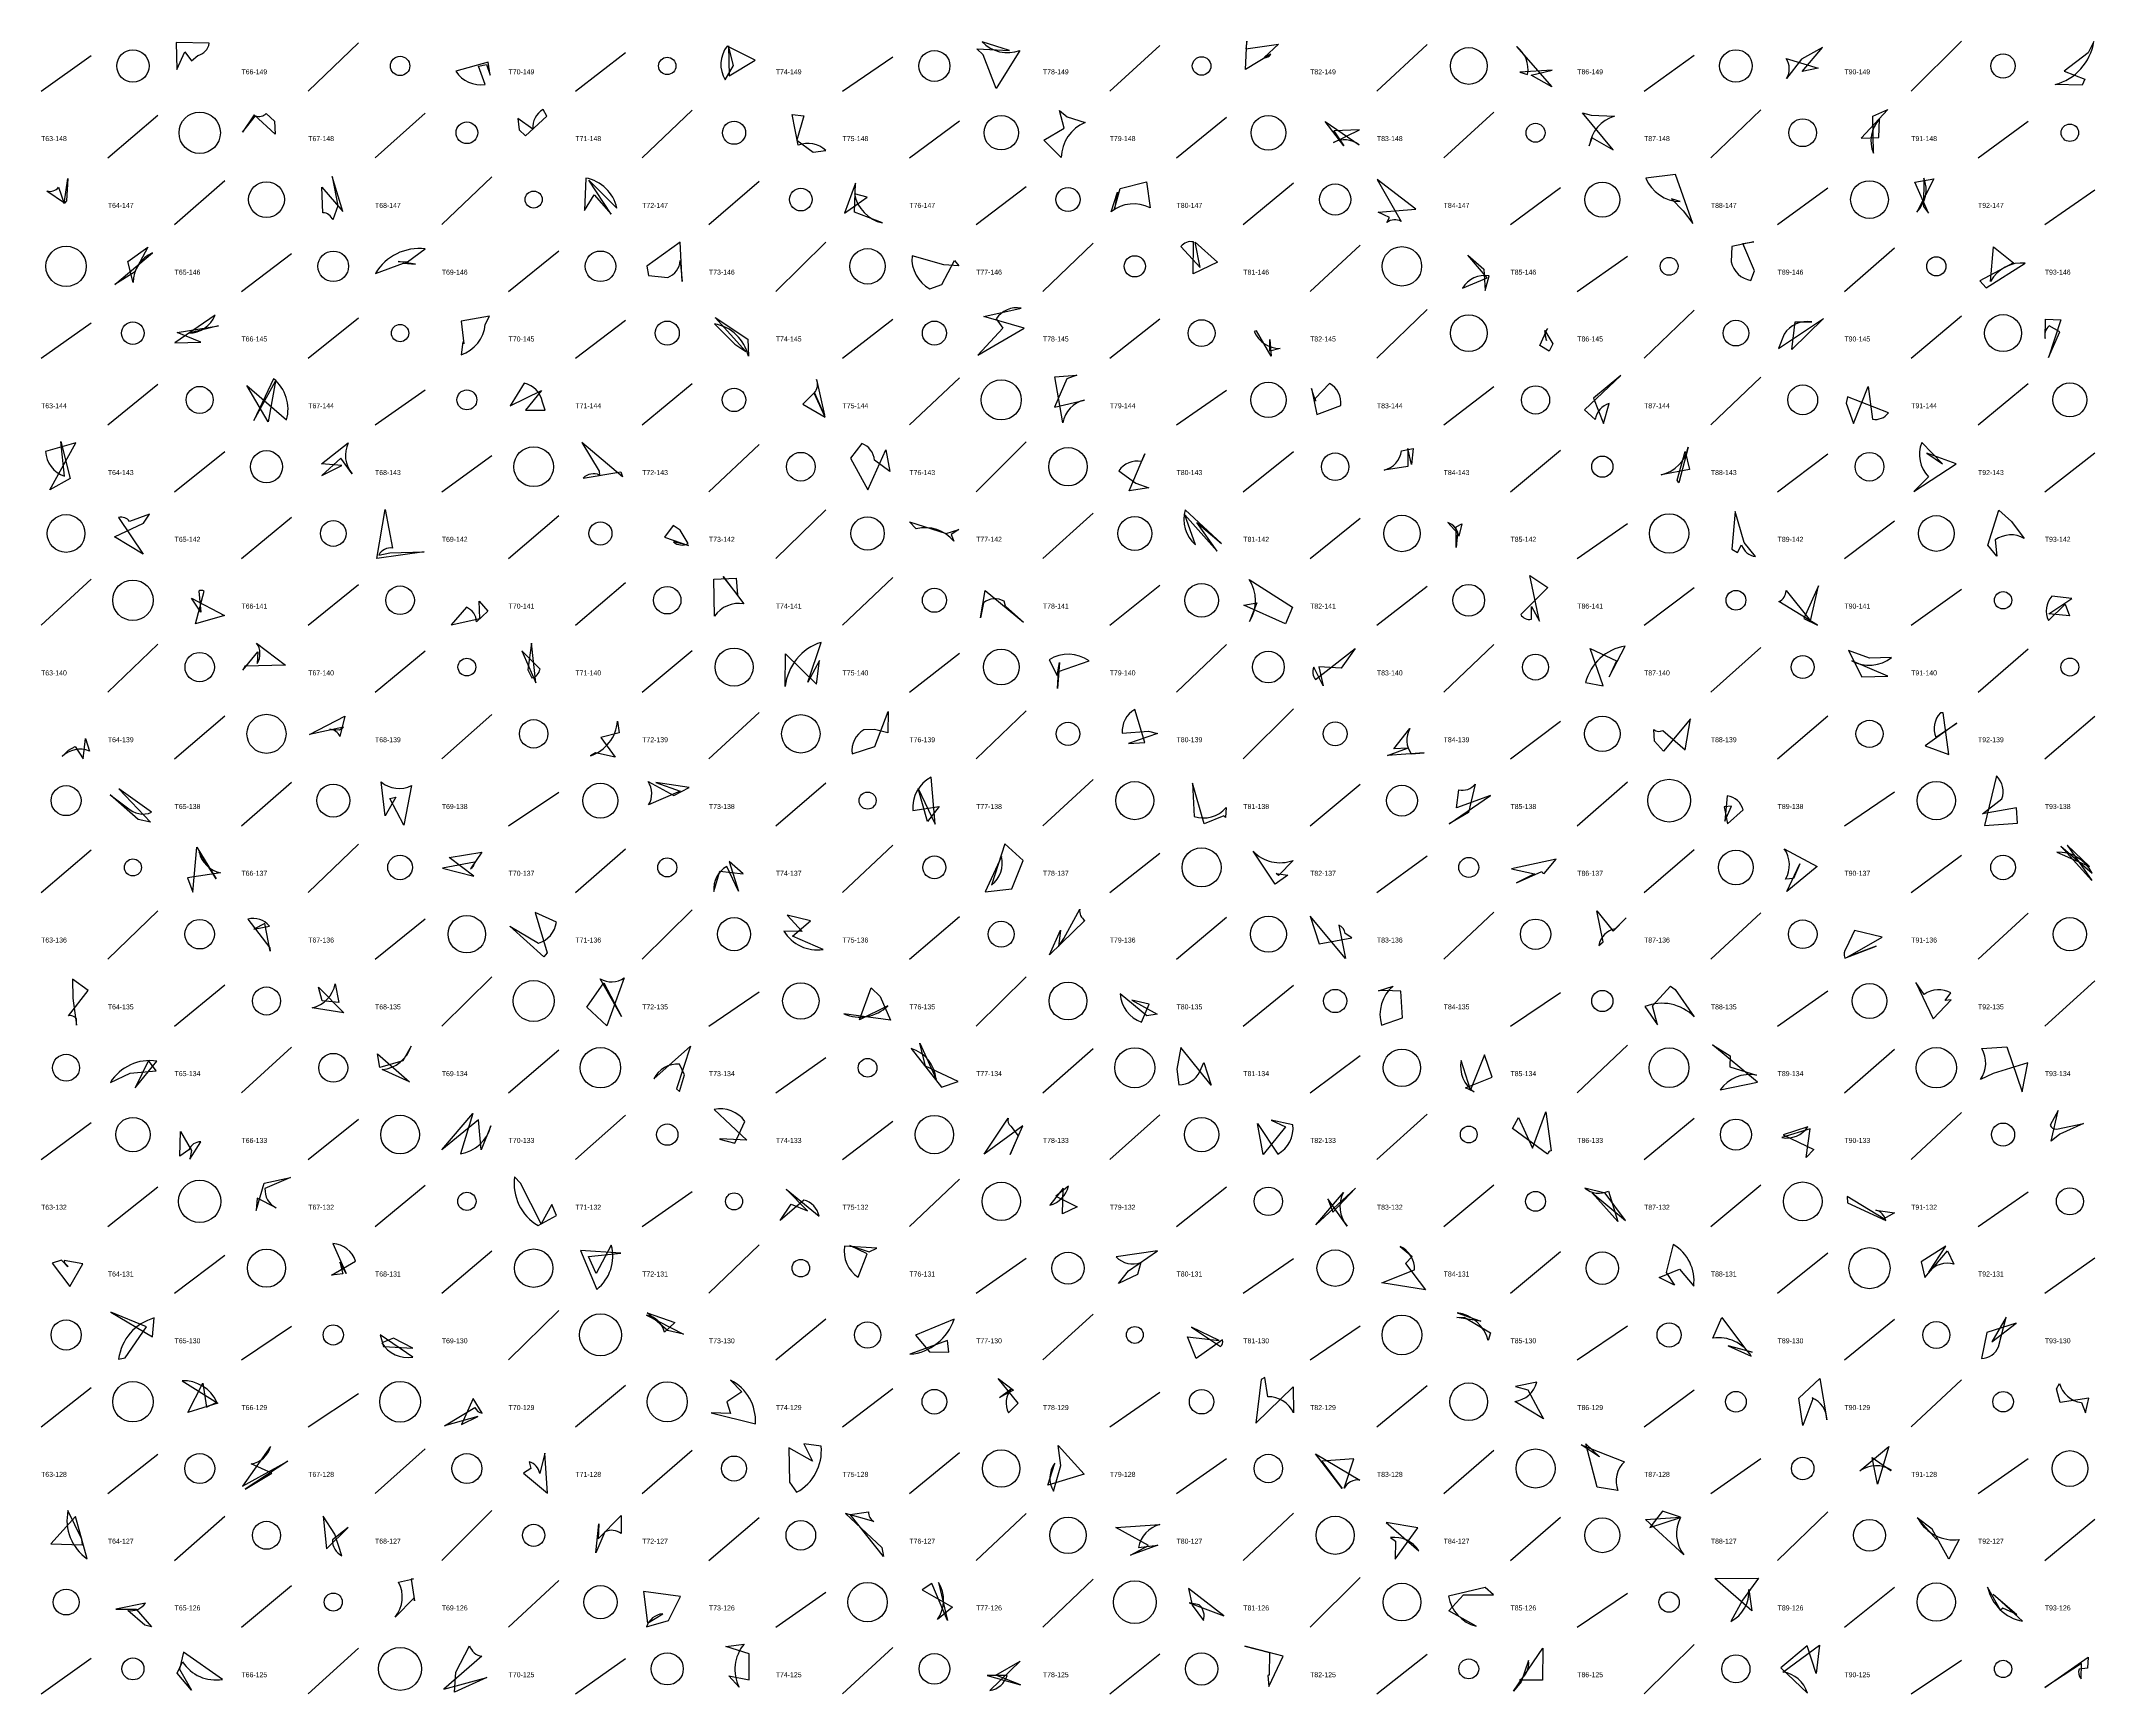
# Model space of a CAD drawing. Header units: millimetres. Extents: x -1 to 9990, y 0 to 15990.
# Drawn here: x 2520 to 3750, y 5000 to 5990 of the extents above; entities that cross this region are included whole.
import ezdxf

# ---------------------------------------------------------------- set-up
doc = ezdxf.new("R2010")
doc.units = ezdxf.units.MM
doc.layers.add('TEXT', color=3, linetype='Continuous')
doc.layers.add('WALL', color=1, linetype='Continuous')

msp = doc.modelspace()

# ---------------------------------------------------------------- linework, layer by layer
for points in [[(2606.1, 5983.5), (2610, 5978), (2613.8, 5981.3, 0.3), (2620.7, 5988.6), (2601, 5989.1), (2601.4, 5972.9)], [(2932.1, 5969), (2947.7, 5978.5), (2930.8, 5986.9, 0.3), (2929.6, 5966.6), (2934.6, 5975.3), (2931.6, 5987.1)], [(3080.5, 5985.3), (3100, 5984.3), (3083.5, 5989.5, 0.3), (3106.2, 5984.3), (3092, 5961.6), (3084.2, 5981.7)], [(3241.5, 5985.2), (3261.1, 5988), (3252.4, 5980, 0.3), (3256.5, 5982), (3241.4, 5972.9), (3242, 5989.9)], [(3424.9, 5972.4), (3405.6, 5971.3), (3410.2, 5969.9, 0.3), (3403.5, 5986.6), (3424.8, 5962.5), (3412.3, 5969.4)], [(3586.9, 5986.1), (3574.3, 5979.1), (3565.3, 5967.5, 0.3), (3565.1, 5979.4), (3584.2, 5973.6), (3574.7, 5971.7)], [(3743.9, 5967.1), (3742.3, 5963.6), (3726.1, 5963.9, 0.3), (3749.3, 5989.6), (3746, 5982.9), (3731.5, 5971.8)], [(2789, 5969.5), (2787.7, 5977.2), (2768.4, 5971.8, 0.3), (2786, 5964), (2782, 5974.8), (2786.8, 5975.9)], [(2647.6, 5945.7), (2640.6, 5935.4), (2648.4, 5945.1, 0.3), (2654.9, 5946.6), (2659.7, 5941.9), (2660.1, 5934.2)], [(2810.1, 5933.1), (2822.9, 5945), (2820.6, 5948.9, 0.3), (2814.6, 5937.2), (2805.5, 5943.5), (2806.3, 5936.7)], [(2972.6, 5930.6), (2982.4, 5923.3), (2990, 5924.3, 0.3), (2973.5, 5927.5), (2969.9, 5945.9), (2976.7, 5945.1)], [(3130, 5948.3), (3134.6, 5944.5), (3145.2, 5941.1, 0.3), (3131, 5920.2), (3120.5, 5930.5), (3132.7, 5937.8)], [(3300.2, 5927.1), (3289, 5941.7), (3309.3, 5927.7, 0.3), (3294, 5929.1), (3309.5, 5936.8), (3294.3, 5936.1)], [(3443.2, 5947), (3448.3, 5945.5), (3462.3, 5944.9, 0.3), (3447.2, 5927.2), (3448.9, 5931.9), (3461.4, 5924.7)], [(3610.1, 5931.8), (3620.6, 5932.2), (3621, 5943.1, 0.3), (3617.4, 5922.8), (3616.9, 5944.9), (3625.9, 5948.9)], [(2535.3, 5894.3), (2534.1, 5892.9), (2523.5, 5900.1, 0.3), (2530.4, 5902.4), (2533.9, 5892.6), (2536.1, 5907.6)], [(2694.3, 5908.9), (2697.8, 5891.3), (2694.8, 5882.8, 0.3), (2688.7, 5887.1), (2688.1, 5902.4), (2700.8, 5887.8)], [(2861.5, 5886.3), (2848, 5906.7), (2864.8, 5889.9, 0.3), (2846.2, 5907.9), (2845.5, 5888.5), (2851.2, 5897.8)], [(3001.1, 5886.8), (3014.8, 5896.4), (3007.1, 5898.4, 0.3), (3023.9, 5881), (3007.2, 5887.4), (3007.8, 5904.9)], [(3166.2, 5901.7), (3182.1, 5905.6), (3184.2, 5890, 0.3), (3160.8, 5887.6), (3164.7, 5899.4), (3162.8, 5889.5)], [(3343.4, 5889.3), (3320.1, 5907), (3334.5, 5881.9, 0.3), (3326, 5881.3), (3327.6, 5884.3), (3320.8, 5887.5)], [(3509.1, 5880.6), (3498.9, 5909.9), (3481, 5907.9, 0.3), (3501.6, 5893.8), (3496.4, 5895.5), (3503.5, 5888.2)], [(3642.2, 5905.4), (3653.6, 5907.5), (3643.3, 5887.5, 0.3), (3647.6, 5907.9), (3647.3, 5890.8), (3650.3, 5886.9)], [(2882.7, 5855.1), (2883.7, 5849.6), (2895.3, 5848.4, 0.3), (2902.7, 5858.4), (2903.9, 5846), (2902.8, 5869.4)], [(3224.5, 5857.4), (3209.9, 5850.6), (3210.2, 5869.6, 0.3), (3202.6, 5866.8), (3214.1, 5854.3), (3211.1, 5869.4)], [(3545.7, 5869.6), (3532.5, 5866.9), (3532.1, 5857.7, 0.3), (3544, 5846.5), (3546.1, 5852.3), (3539.2, 5868.6)], [(2575.9, 5851.6), (2564.1, 5844.1), (2586.7, 5863.1, 0.3), (2575.2, 5845.3), (2571.9, 5857.8), (2583.9, 5866.4)], [(2733.9, 5857.9), (2739.5, 5857.6), (2750, 5865.4, 0.3), (2720.3, 5850.8), (2737.1, 5856.8), (2744.2, 5856.2)], [(3069.6, 5855.2), (3060.7, 5855.9), (3041.6, 5861.2, 0.3), (3052.3, 5841.5), (3059.4, 5844.1), (3067.1, 5858.4)], [(3384, 5853.4), (3384.8, 5840.5), (3387.2, 5849.3, 0.3), (3371.2, 5842), (3386, 5848.2), (3374.5, 5861.7)], [(3681.1, 5846.4), (3684.9, 5842.2), (3708.3, 5856.9, 0.3), (3687.5, 5846), (3689.3, 5866.6), (3701.2, 5857.1)], [(2601.6, 5815.3), (2626.2, 5819.3), (2608.5, 5814.9, 0.3), (2624.2, 5825.7), (2600.2, 5809.1), (2615.6, 5809.5)], [(2773.2, 5808.6), (2772.5, 5809.7), (2771.5, 5802, 0.3), (2786, 5820.2), (2788.6, 5825.1), (2771.5, 5822.2)], [(2923.6, 5824.4), (2943.2, 5811.4), (2943.6, 5801.2, 0.3), (2923.3, 5820.6), (2935.4, 5808.4), (2942.1, 5803.9)], [(3108.7, 5818), (3084.5, 5824.9), (3106.9, 5829.9, 0.3), (3092, 5823.6), (3095.9, 5818), (3081, 5801.7)], [(3568.5, 5805.2), (3570.5, 5821.8), (3580.5, 5821.8, 0.3), (3563.9, 5814.3), (3560.6, 5805.8), (3587.5, 5823.8)], [(3722.2, 5800.4), (3729, 5815.7), (3722.5, 5819.3, 0.3), (3720.3, 5811.7), (3720.5, 5823.4), (3729.5, 5823)], [(3256.7, 5801.1), (3247.8, 5816.3), (3246.5, 5815.9, 0.3), (3262, 5805.8), (3255.8, 5804.1), (3255.9, 5811.2)], [(3423.2, 5804.2), (3417.5, 5807.5), (3422.2, 5817.7, 0.3), (3421.5, 5810.6), (3420.6, 5816.6), (3425.3, 5808.5)], [(2655.9, 5761.8), (2643.2, 5783.6), (2667, 5763, 0.3), (2659.2, 5787.7), (2647.4, 5762.7), (2660.4, 5786.2)], [(2810.1, 5768.8), (2821.9, 5768.8), (2820.3, 5773.7, 0.3), (2809.3, 5785), (2800.9, 5771.4), (2819.6, 5780.7)], [(2976.1, 5772.5), (2989.6, 5764.6), (2983, 5779.1, 0.3), (2984.4, 5787.2), (2989.1, 5765.9), (2983.1, 5779.5)], [(3134.3, 5787.7), (3127, 5770.6), (3144.8, 5774.9, 0.3), (3131.9, 5761.3), (3127.1, 5788.8), (3140.3, 5789.9)], [(3280.9, 5781.8), (3284, 5766.3), (3298.4, 5771.6, 0.3), (3291.6, 5784.9), (3283.1, 5775.8), (3283.2, 5774.2)], [(3449.7, 5776), (3455.6, 5760.8), (3459.1, 5772.9, 0.3), (3450.8, 5763.2), (3444.4, 5769), (3466, 5789.7)], [(3605.4, 5760.8), (3614.3, 5783.1), (3616.8, 5763.5, 0.3), (3626.3, 5767.3), (3601.9, 5776.9), (3601.1, 5773)], [(2525.2, 5721.1), (2540.8, 5749.2), (2522.6, 5744.2, 0.3), (2534, 5729.3), (2531.9, 5750), (2537.5, 5728)], [(2700.2, 5735.8), (2687.9, 5736.7), (2704, 5749.3, 0.3), (2706.4, 5730.7), (2699.5, 5740.2), (2688.1, 5729.8)], [(2843.9, 5749.4), (2854.3, 5732.4), (2854.5, 5730, 0.3), (2844.7, 5728.2), (2867.3, 5732), (2868.2, 5728.9)], [(3025.9, 5745), (3028.3, 5732.2), (3019.1, 5738.9, 0.3), (3011.5, 5748.8), (3004.8, 5740.1), (3015.2, 5721.2)], [(3338.5, 5745.9), (3338.5, 5735.1), (3324.4, 5733, 0.3), (3334.8, 5744.5), (3341.8, 5745.9), (3340.7, 5736.3)], [(3504.6, 5744.2), (3507.2, 5733.3), (3490.3, 5730.2, 0.3), (3506.5, 5746.7), (3500.9, 5725.3), (3499.9, 5726.9)], [(3649.4, 5743.2), (3658.7, 5736.8), (3646.3, 5749.4, 0.3), (3650.4, 5728.9), (3641.6, 5720.1), (3666.9, 5736.7)], [(3171.6, 5720.6), (3181.1, 5742.8), (3179, 5738.1, 0.3), (3165.5, 5732.5), (3175.6, 5725.1), (3183.5, 5722.3)], [(2721.1, 5680.1), (2726, 5709.4), (2730.5, 5686.3, 0.3), (2722.2, 5682.1), (2728.9, 5683.4), (2749.5, 5684)], [(3212.2, 5701.5), (3227, 5689), (3205.2, 5709.2, 0.3), (3211.3, 5688.3), (3204.9, 5706.1), (3224.3, 5684.5)], [(3532.6, 5685.7), (3535.9, 5683.7), (3538.4, 5688.2, 0.3), (3546.8, 5681.2), (3540, 5689.6), (3534.6, 5708.1)], [(3692.4, 5709), (3700.1, 5702.2), (3707.7, 5692, 0.3), (3690.3, 5691.1), (3691.3, 5681.4), (3685.9, 5688.1)], [(2581.4, 5701.1), (2584.9, 5706.6), (2573, 5702.2, 0.3), (2566.4, 5704.6), (2581.1, 5682.7), (2564, 5692.9)], [(2893.3, 5692.8), (2907.8, 5687.9), (2898.7, 5689.9, 0.3), (2907.6, 5689), (2902.7, 5697), (2898.6, 5699.8)], [(3069.7, 5697.4), (3065.1, 5694.3), (3066.6, 5690.3, 0.3), (3044.1, 5697.7), (3040.1, 5702), (3062.1, 5694.9)], [(3367.4, 5699), (3370.8, 5700.7), (3369, 5693.4, 0.3), (3362.4, 5701.5), (3368.3, 5695.2), (3367.4, 5686.7)], [(2629.9, 5645.9), (2612.4, 5640.8), (2617.6, 5660.5, 0.3), (2614.4, 5660.4), (2615.7, 5647.9), (2610, 5656.2)], [(2937, 5658.3), (2928.4, 5669.2), (2940.9, 5652.8, 0.3), (2923.3, 5645.4), (2922.9, 5667.6), (2936.2, 5668.2)], [(3108.3, 5641.9), (3097.6, 5651.5), (3096.8, 5654.4, 0.3), (3084.3, 5653.5), (3082.6, 5644.4), (3085.3, 5660.8)], [(3240.4, 5652.1), (3248, 5653.5), (3243.7, 5642.3, 0.3), (3243.4, 5667.5), (3269.5, 5650.8), (3265.3, 5640.8)], [(3411.5, 5669.8), (3422.3, 5662.6), (3406.1, 5646.4, 0.3), (3412.5, 5643.6), (3412.6, 5651.3), (3417.3, 5642.4)], [(3575.7, 5644), (3583.9, 5640.1), (3560.8, 5654.2, 0.3), (3565, 5660.8), (3579.6, 5642.7), (3584.5, 5663.6)], [(2782.3, 5654.4), (2787.5, 5648.5), (2780.8, 5642, 0.3), (2774.7, 5650.8), (2765.5, 5640.3), (2782.8, 5644.1)], [(3722.4, 5646.8), (3736.2, 5656), (3724.2, 5657.4, 0.3), (3722.1, 5642.8), (3732.1, 5652.7), (3734.7, 5645.6)], [(2640.8, 5613.2), (2649.9, 5624.1), (2649.4, 5617.1, 0.3), (2649.1, 5629.4), (2666.4, 5616.1), (2642.1, 5615.6)], [(2813.8, 5629.3), (2811.6, 5613.4), (2814, 5608.5, 0.3), (2818.8, 5613.8), (2807.9, 5624.8), (2816.2, 5605.6)], [(2986.2, 5619), (2979.2, 5605.9), (2987.2, 5629.8, 0.3), (2965.7, 5603.4), (2965.8, 5622.9), (2984.3, 5604.8)], [(3128.8, 5602.2), (3129.4, 5612.4), (3147.7, 5618.7, 0.3), (3123.7, 5619.4), (3128.5, 5610), (3130, 5617.7)], [(3285.3, 5615.1), (3287.9, 5603.8), (3282.3, 5614.9, 0.3), (3283.2, 5607.5), (3306.9, 5626.2), (3298.5, 5614.4)], [(3463.5, 5618.7), (3459.1, 5609.2), (3468.7, 5627.6, 0.3), (3445, 5605.7), (3455.5, 5603.7), (3447.8, 5626.1)], [(3610.5, 5609.2), (3625.9, 5609.5), (3604.4, 5618.7, 0.3), (3628.2, 5620.8), (3615, 5620.4), (3602.5, 5624.9)], [(2680.7, 5574.6), (2702, 5585.5), (2699, 5573.4, 0.3), (2692.7, 5577.7), (2698.7, 5577.5), (2701.2, 5579.1)], [(3027.1, 5575.7), (3019.2, 5577.6), (3012.8, 5577.5, 0.3), (3005.7, 5563.1), (3019.4, 5567.5), (3027.4, 5588.3)], [(3171.3, 5569.2), (3181.1, 5569.8), (3175.1, 5589.5, 0.3), (3167.5, 5575.4), (3183.2, 5576.7), (3188.5, 5575.2)], [(3662.5, 5562.6), (3659.1, 5587.6), (3657.5, 5587.5, 0.3), (3654.7, 5573), (3667.3, 5581.4), (3648.4, 5567.9)], [(2545.3, 5560), (2546.7, 5572.3), (2548.9, 5564.7, 0.3), (2532.6, 5561.4), (2536.4, 5565.3), (2540.4, 5567.5)], [(2863.9, 5561), (2852.1, 5563.7), (2849, 5561.8, 0.3), (2865.2, 5582.5), (2866.2, 5575.6), (2855.2, 5572.9)], [(3338.4, 5566.4), (3330.2, 5566), (3339.8, 5578.2, 0.3), (3340.6, 5563), (3348.3, 5563.6), (3326.4, 5562.1)], [(3491.6, 5564.6), (3486.3, 5570.7), (3485.8, 5577.6, 0.3), (3491.2, 5577), (3504.6, 5565.5), (3507.9, 5584)], [(3045.2, 5542.2), (3055.4, 5521), (3053, 5549, 0.3), (3042.1, 5529.1), (3057.9, 5531.4), (3050.8, 5522.6)], [(3703, 5530.6), (3682.6, 5527.1), (3694.3, 5536, 0.3), (3691, 5549.8), (3683.8, 5520.2), (3703.6, 5521.5)], [(2578.2, 5523.8), (2561.4, 5538.5), (2571.8, 5530.7, 0.3), (2586.1, 5528), (2566.6, 5542), (2585.6, 5522.2)], [(2732.5, 5537.1), (2726.1, 5525.9), (2723.6, 5546.2, 0.3), (2741.9, 5544.1), (2737.2, 5520.3), (2728.9, 5536.3)], [(2888.2, 5545.9), (2902.7, 5540.7), (2883.8, 5532.4, 0.3), (2883.5, 5546.4), (2899, 5538.1), (2908.2, 5542.9)], [(3216.6, 5521.1), (3209.6, 5545.5), (3210.5, 5525.5, 0.3), (3229.7, 5530.8), (3229.3, 5524.9), (3228.4, 5525.9)], [(3388.1, 5538.1), (3367.6, 5530.6), (3369, 5541.5, 0.3), (3378.8, 5544.9), (3374.8, 5527.9), (3363.3, 5521.2)], [(3528, 5531.3), (3529.9, 5521.1), (3539.4, 5529.4, 0.3), (3529.8, 5537.9), (3528.4, 5522.7), (3532.4, 5531.7)], [(2613.3, 5507.1), (2624.9, 5488.1), (2614.6, 5504.3, 0.3), (2627.5, 5491.8), (2607.7, 5488.7), (2610.9, 5480.1)], [(2764.3, 5501), (2783.9, 5504.2), (2777.1, 5494.2, 0.3), (2779.6, 5498.2), (2760.4, 5494.6), (2779.2, 5489.7)], [(2932, 5498.5), (2937.7, 5480.8), (2930.6, 5495.6, 0.3), (2922.9, 5480.6), (2926.5, 5492.7), (2940.5, 5491.2)], [(3108.2, 5499.1), (3097.2, 5509.2), (3089.1, 5484.4, 0.3), (3095.2, 5501.6), (3085.3, 5480.4), (3101.4, 5482.2)], [(3266.7, 5490.3), (3259, 5484.9), (3245.8, 5504.8, 0.3), (3269.8, 5499.2), (3261, 5490.1), (3259.6, 5491.3)], [(3414.4, 5491.2), (3403.6, 5485.8), (3418.8, 5492.6, 0.3), (3420.1, 5491.3), (3427.4, 5500), (3400.6, 5494.1)], [(3573.3, 5497.2), (3569.4, 5488.4), (3564.7, 5487.9, 0.3), (3563.9, 5506.2), (3583.7, 5495.6), (3565.4, 5480.5)], [(3748.1, 5487.1), (3729.6, 5507.8), (3748.3, 5491.6, 0.3), (3727.1, 5504.1), (3746.8, 5495.6), (3733.4, 5508.3)], [(2654, 5461.4), (2647.4, 5458), (2656.7, 5459.9, 0.3), (2643.9, 5464), (2656.9, 5446.8), (2657.2, 5444.8)], [(2821.1, 5441.5), (2800.7, 5459.9), (2817.8, 5449.6, 0.3), (2828.6, 5462.2), (2815.9, 5468.1), (2823, 5443.8)], [(2966.8, 5466.4), (2975.8, 5456.7), (2964.8, 5456.9, 0.3), (2988.4, 5445.8), (2970, 5453.9), (2980.7, 5463)], [(3129.3, 5447.6), (3132.6, 5452.5), (3142, 5469.9, 0.3), (3145.1, 5463.3), (3123.9, 5442.6), (3130.6, 5457.4)], [(3285.5, 5449.3), (3305, 5452.9), (3300.9, 5455.4, 0.3), (3297.2, 5460.5), (3301.1, 5440.5), (3280.1, 5465.9)], [(3461.5, 5456.8), (3469.2, 5464.8), (3462.7, 5458.3, 0.3), (3452.9, 5448.3), (3455.5, 5450.5), (3451.7, 5469.1)], [(3622.5, 5453.2), (3606, 5457.3), (3601.1, 5446.6, 0.3), (3600.3, 5440.7), (3618.9, 5447.8), (3602.1, 5441.4)], [(2539, 5416.7), (2541.3, 5400.6), (2541.2, 5404.4, 0.3), (2536.5, 5406.1), (2548.3, 5421.2), (2538.9, 5428)], [(2686.2, 5423.2), (2701.4, 5407.9), (2682.4, 5410.9, 0.3), (2696.1, 5425.3), (2698.3, 5414.1), (2688.4, 5415)], [(2857, 5425.9), (2867.6, 5405.8), (2854.8, 5428.3, 0.3), (2869.2, 5428.9), (2858.9, 5400.2), (2846.9, 5411.3)], [(3664, 5415.6), (3660.3, 5415.2), (3663.8, 5419.8, 0.3), (3647.8, 5418.9), (3642.8, 5426.1), (3653.2, 5404.4)], [(3022.5, 5417.7), (3028.7, 5403.5), (3000.7, 5407.3, 0.3), (3027.1, 5412.1), (3010.2, 5403.7), (3017.1, 5422.9)], [(3188.4, 5407.2), (3182.2, 5406.2), (3166.2, 5419.2, 0.3), (3179.1, 5402.4), (3183.6, 5413.2), (3173.3, 5415.5)], [(3324.3, 5421.2), (3320.9, 5421), (3329.7, 5423.9, 0.3), (3322.8, 5400.6), (3335.4, 5404.9), (3334.4, 5420.9)], [(3495.8, 5423.8), (3498.6, 5421.9), (3510, 5405.6, 0.3), (3480.5, 5411.7), (3488, 5400.7), (3485.1, 5412.1)], [(2721.5, 5383.3), (2740.6, 5366.5), (2724.2, 5373.9, 0.3), (2741.6, 5387.9), (2736.6, 5379.2), (2722.9, 5375.2)], [(2902.3, 5360.7), (2905.4, 5370.7), (2902.4, 5377.2, 0.3), (2886.9, 5368.3), (2908.9, 5388), (2900.5, 5362.4)], [(3049.6, 5376), (3046.2, 5389.8), (3056.1, 5368.2, 0.3), (3041.1, 5386.6), (3059.2, 5363.3), (3069.3, 5366.8)], [(3531.5, 5382.1), (3531.4, 5375.6), (3547.3, 5370.5, 0.3), (3525.6, 5361.7), (3547.9, 5366.4), (3521, 5388.8)], [(3709.8, 5377.9), (3689.1, 5371.5), (3681.4, 5367.9, 0.3), (3682.2, 5386.5), (3697.3, 5387.5), (3706.4, 5360.6)], [(2584.3, 5379.3), (2576.4, 5362.9), (2589.3, 5379, 0.3), (2561.5, 5366.2), (2573.4, 5371.7), (2588.9, 5373.1)], [(3202.6, 5387.2), (3200.1, 5374.1), (3201.4, 5364.8, 0.3), (3213.9, 5372.8), (3216.3, 5378.2), (3220.8, 5364.6)], [(3384.4, 5382.7), (3376, 5361.8), (3370.4, 5379.3, 0.3), (3378.3, 5360.6), (3373.1, 5363), (3389, 5369.3)], [(2760.1, 5325.9), (2778.6, 5347.7), (2771.1, 5323.5, 0.3), (2789.4, 5340.2), (2783.6, 5325.9), (2781.9, 5343.8)], [(2926.2, 5332.2), (2935.5, 5329.9), (2941.5, 5342.9, 0.3), (2923.1, 5350), (2942.7, 5331.6), (2926.7, 5332.4)], [(3108, 5340.3), (3084.8, 5323.3), (3099.1, 5344.8, 0.3), (3100.7, 5340), (3105.2, 5334.2), (3100.4, 5323.1)], [(3251.9, 5323.1), (3248.4, 5341.7), (3260.7, 5323.3, 0.3), (3269.7, 5340.9), (3256.6, 5343.7), (3265.3, 5339.7)], [(3413.2, 5326.9), (3421.1, 5348.7), (3424.3, 5325.2, 0.3), (3422.2, 5323.3), (3401.2, 5338.6), (3404.8, 5345.2)], [(3577, 5321.3), (3579.4, 5338.4), (3562.5, 5333.2, 0.3), (3578.1, 5339.7), (3563.3, 5334.9), (3581.7, 5326)], [(3723.7, 5331.1), (3728, 5349.4), (3723.1, 5340.6, 0.3), (3726.9, 5338.3), (3743.1, 5341.7), (3728.9, 5335.2)], [(2610, 5325.4), (2609, 5320.3), (2615.6, 5330.7, 0.3), (2608.5, 5325.9), (2603.1, 5322.1), (2603.5, 5336.8)], [(2653.7, 5305.8), (2669.4, 5309.3), (2654.1, 5302.8, 0.3), (2660.7, 5291.1), (2649.5, 5296.9), (2648.9, 5289.6)], [(2819.4, 5281.5), (2807.1, 5305.8), (2803.5, 5309.6, 0.3), (2817.6, 5280.5), (2828.7, 5286.5), (2825.8, 5293.1)], [(2978.9, 5289.4), (2966.2, 5302.3), (2985.9, 5286.1, 0.3), (2976.7, 5295.8), (2962.6, 5283.5), (2969.2, 5293.4)], [(3131.8, 5287.6), (3132.2, 5302.9), (3124.1, 5292.8, 0.3), (3135.2, 5304.2), (3127.7, 5298.2), (3140.4, 5291.8)], [(3307.1, 5302.9), (3283.5, 5281), (3299.9, 5300.4, 0.3), (3302.1, 5280.2), (3290.7, 5296.6), (3293.6, 5288.5)], [(3468.9, 5283.6), (3456.7, 5300), (3444.6, 5303, 0.3), (3458.7, 5301.2), (3464.3, 5282.9), (3449, 5300.1)], [(3601.7, 5297.9), (3601.8, 5294.2), (3624.7, 5283.5, 0.3), (3618.8, 5289.7), (3630, 5288.1), (3623.6, 5284.6)], [(2700.8, 5251.6), (2694, 5250.7), (2708.4, 5259.2, 0.3), (2694.8, 5269.8), (2702.8, 5251.8), (2699, 5258.5)], [(2867.3, 5263.9), (2843.1, 5265.6), (2852.8, 5242.3, 0.3), (2861.5, 5268.8), (2852.5, 5251.8), (2847.8, 5262)], [(3015.9, 5264.7), (3020.6, 5267), (3001.2, 5268.1, 0.3), (3009.4, 5249.6), (3014.8, 5263.6), (3004.4, 5268.5)], [(3171.3, 5253.3), (3188.5, 5265.4), (3163.8, 5261.8, 0.3), (3178.7, 5258.4), (3176.6, 5251.1), (3165.2, 5245.8)], [(3349.1, 5242.1), (3322.9, 5246.3), (3342.6, 5253.9, 0.3), (3333.9, 5268), (3341.2, 5262), (3337.2, 5257.7)], [(3489.1, 5249.5), (3501.2, 5254.3), (3509.7, 5244.2, 0.3), (3497.5, 5269.2), (3493.3, 5252.4), (3498.2, 5244.9)], [(3648.2, 5249.5), (3661.8, 5265.4), (3665.6, 5257.4, 0.3), (3650.5, 5252.6), (3660.7, 5268.1), (3645.9, 5258.7)], [(2537.2, 5244.1), (2545.1, 5257.5), (2533.8, 5259.6, 0.3), (2536.3, 5256), (2532.3, 5259.7), (2526.6, 5258)], [(2561.7, 5228.6), (2586.7, 5213.9), (2587.8, 5225.2, 0.3), (2566.4, 5200.4), (2570.4, 5201.2), (2583.2, 5219.9)], [(2882.9, 5228.3), (2899.5, 5222.5), (2893.4, 5216.6, 0.3), (2882.5, 5226.8), (2904.8, 5215.4), (2895.1, 5217.7)], [(3372.2, 5225.7), (3388, 5216.3), (3386.7, 5211.7, 0.3), (3368, 5228.3), (3382.2, 5223.3), (3367.9, 5225.4)], [(3063.6, 5204.7), (3062.8, 5211.6), (3040.3, 5203.4, 0.3), (3066.8, 5224.5), (3043.6, 5214.9), (3052, 5204.9)], [(3225.6, 5211.7), (3208.9, 5219.7), (3226.3, 5208, 0.3), (3227.5, 5212), (3211.8, 5200.8), (3206.5, 5213.9)], [(3544.8, 5204.6), (3530.4, 5208.5), (3544.2, 5202.3, 0.3), (3521.2, 5213.1), (3526.5, 5225.5), (3541.3, 5205.7)], [(3702.9, 5222), (3685.2, 5216.4), (3682, 5200.9, 0.3), (3692.3, 5207.9), (3696.9, 5225.7), (3688.3, 5210.8)], [(2742.7, 5207.1), (2731.1, 5213.1), (2724, 5210.3, 0.3), (2742.6, 5201.6), (2723, 5215), (2725, 5208.1)], [(2616.9, 5186.1), (2619.1, 5171.7), (2625.3, 5174.8, 0.3), (2604.4, 5187.6), (2625.9, 5174.2), (2607.8, 5168.5)], [(2932.9, 5167.9), (2921.4, 5168.3), (2947.8, 5161.8, 0.3), (2932.9, 5188), (2939.6, 5181), (2930.7, 5175)], [(3102.3, 5181.9), (3094, 5177.6), (3101, 5182.7, 0.3), (3099.4, 5168.4), (3105.1, 5174.2), (3093.1, 5188.9)], [(3247.4, 5162.2), (3269.9, 5184), (3270, 5168.3, 0.3), (3254.6, 5178), (3252.9, 5189.5), (3250.7, 5188.3)], [(3416.5, 5170.6), (3419.8, 5164.7), (3402.6, 5175.2, 0.3), (3415.8, 5186.7), (3402.9, 5184.2), (3410.3, 5182.1)], [(3572.7, 5177.2), (3585.3, 5188.9), (3589.4, 5164.1, 0.3), (3580.6, 5177.4), (3581, 5176.7), (3575.1, 5160.8)], [(3729.1, 5174.5), (3727, 5182.7), (3728.8, 5185.9, 0.3), (3741.9, 5174.5), (3744.4, 5168.3), (3746.3, 5177.2)], [(2781.5, 5166.1), (2761.6, 5160.5), (2779.8, 5171.6, 0.3), (2784.2, 5168.1), (2778.7, 5176.9), (2771.8, 5161.3)], [(2642.2, 5122.6), (2658.1, 5132.2), (2645.8, 5137.8, 0.3), (2657.4, 5148.2), (2640.6, 5124.5), (2667.7, 5139.5)], [(2823.3, 5120.2), (2821.6, 5144.2), (2818.6, 5132, 0.3), (2812.3, 5139), (2813.4, 5135), (2808.9, 5132.2)], [(2967.9, 5147.3), (2968.3, 5126.9), (2972.5, 5120.8, 0.3), (2987.2, 5148.3), (2976.7, 5149.7), (2981.9, 5139.5)], [(3144.7, 5131.6), (3123, 5125), (3127.1, 5138.3, 0.3), (3126.3, 5121.4), (3130.7, 5136.8), (3129.2, 5148.8)], [(3299.2, 5123.1), (3283.3, 5143.7), (3309.7, 5128.1, 0.3), (3300.3, 5123.3), (3306.2, 5140.8), (3287, 5139.5)], [(3453.4, 5141.9), (3442.3, 5149.1), (3468.2, 5139.1, 0.3), (3464.3, 5121.8), (3452, 5123.9), (3445.1, 5149.7)], [(3616.6, 5141.5), (3627.7, 5133.8), (3628.2, 5134, 0.3), (3609.2, 5133.6), (3626.5, 5148.2), (3619.8, 5125.7)], [(2544.8, 5089.2), (2544.5, 5092.6), (2536.1, 5109.8, 0.3), (2547.6, 5080.9), (2540.6, 5106.3), (2525.9, 5089.8)], [(2690.9, 5086.9), (2704, 5099.7), (2694.5, 5092.2, 0.3), (2700.1, 5082.8), (2696, 5095.7), (2688.9, 5106.5)], [(2853.7, 5092.9), (2867.5, 5106.9), (2867.4, 5096, 0.3), (2857.7, 5097), (2852.3, 5084.6), (2854.1, 5101.9)], [(3024.6, 5082.4), (3004.5, 5107.5), (3015.6, 5109.1, 0.3), (3018.7, 5103.3), (3001.8, 5108), (3023.5, 5087.7)], [(3491.1, 5109.5), (3483.4, 5099.6), (3501.8, 5105.7, 0.3), (3503.8, 5083.4), (3480.9, 5104.5), (3501.9, 5105.8)], [(3643.6, 5105.5), (3655.1, 5092.4), (3644.1, 5104.8, 0.3), (3668.7, 5092.4), (3662.5, 5080.8), (3652.6, 5098.6)], [(3183.2, 5088.8), (3163.7, 5099.6), (3190, 5101.4, 0.3), (3177.2, 5087.7), (3188.8, 5089), (3172.4, 5083.2)], [(3344.6, 5099.4), (3325.5, 5102.7), (3345.1, 5085.6, 0.3), (3328.2, 5093.6), (3331.2, 5091.4), (3330.9, 5080.8)], [(2743.6, 5055.7), (2743.4, 5057.6), (2732.1, 5046, 0.3), (2734.1, 5067), (2743, 5069), (2741.7, 5068.8)], [(3548.5, 5069.3), (3538.9, 5056.1), (3531.9, 5043.4, 0.3), (3542.8, 5062.6), (3544.5, 5049.8), (3522.4, 5069.1)], [(2880.8, 5061.4), (2883.2, 5042.3), (2892.3, 5048, 0.3), (2882.6, 5040.1), (2895.7, 5043.9), (2902.9, 5058.4)], [(3047.6, 5062.4), (3065.9, 5051.9), (3056.9, 5044.6, 0.3), (3057.5, 5066.7), (3062.9, 5043.9), (3053.5, 5066.2)], [(3207.2, 5063.2), (3209.4, 5053.1), (3216.1, 5044, 0.3), (3213.6, 5053.3), (3207.5, 5054.6), (3228.4, 5046.7)], [(3389.9, 5059.4), (3384.8, 5063.7), (3362.9, 5058.5, 0.3), (3379.4, 5040.6), (3363.1, 5049.8), (3371.9, 5059.3)], [(3694.9, 5051.3), (3693.5, 5050.1), (3685.7, 5064, 0.3), (3706.7, 5043.5), (3689.1, 5059.7), (3703.3, 5047.6)], [(2586.2, 5040.2), (2582.1, 5041.1), (2571.9, 5050, 0.3), (2582.5, 5054.4), (2564.7, 5050.7), (2576.9, 5050.7)], [(2610, 5002.2), (2601.5, 5012.5), (2604.7, 5019.2, 0.3), (2628.6, 5008.7), (2605.2, 5025.1), (2602.9, 5014.9)], [(2767.6, 5001.1), (2768.3, 5013.1), (2776.6, 5028.9, 0.3), (2784, 5022.6), (2761.3, 5002.8), (2786.9, 5009.9)], [(2944, 5024.1), (2930, 5028.5), (2941, 5029.8, 0.3), (2938, 5004), (2931.8, 5010.8), (2944, 5008.4)], [(3091.8, 5011.2), (3106.4, 5019.6), (3088.2, 5002.1, 0.3), (3098.5, 5011.1), (3086.6, 5011), (3106.5, 5005.4)], [(3241, 5028.7), (3255.7, 5024.8), (3255.4, 5011.3, 0.3), (3254.7, 5011.1), (3255.2, 5004.5), (3263.9, 5022.7)], [(3419.4, 5027.5), (3419.1, 5008.2), (3405.3, 5008.2, 0.3), (3410.8, 5020.1), (3406.3, 5007.3), (3401.8, 5001.7)], [(3577.6, 5028.9), (3561.9, 5015.6), (3577.8, 5000.5, 0.3), (3563.1, 5013.1), (3585.1, 5029.3), (3583, 5012.3)], [(3746, 5022), (3745.6, 5015.5), (3740.5, 5014.9, 0.3), (3741.8, 5009.1), (3742, 5018.3), (3720.1, 5003.8)]]:
    msp.add_lwpolyline(points, format="xyb", close=True)
for centre, radius in [((2575, 5975), 9.69), ((2735, 5975), 5.8), ((2895, 5975), 5.19), ((3055, 5975), 9.29), ((3215, 5975), 5.56), ((3375, 5975), 11), ((3535, 5975), 9.76), ((3695, 5975), 7.25), ((2615, 5935), 12.4), ((2775, 5935), 6.47), ((2935, 5935), 6.93), ((3095, 5935), 10.3), ((3255, 5935), 10.4), ((3575, 5935), 8.32), ((3415, 5935), 5.69), ((3735, 5935), 5.24), ((2655, 5895), 10.7), ((3295, 5895), 9.37), ((3455, 5895), 10.5), ((3615, 5895), 11.3), ((2815, 5895), 5.1), ((2975, 5895), 6.82), ((3135, 5895), 7.19), ((2535, 5855), 12.1), ((2695, 5855), 9.16), ((2855, 5855), 9.17), ((3015, 5855), 10.6), ((3175, 5855), 6.35), ((3335, 5855), 11.8), ((3495, 5855), 5.33), ((3655, 5855), 5.76), ((2575, 5815), 6.77), ((2735, 5815), 5.18), ((2895, 5815), 7.21), ((3055, 5815), 7.21), ((3215, 5815), 8.04), ((3375, 5815), 11), ((3535, 5815), 7.68), ((3695, 5815), 11.1), ((2615, 5775), 8.1), ((2935, 5775), 7.03), ((3095, 5775), 12), ((3255, 5775), 10.6), ((3415, 5775), 8.45), ((3575, 5775), 8.94), ((3735, 5775), 10.2), ((2775, 5775), 5.96), ((2655, 5735), 9.62), ((2815, 5735), 11.9), ((3135, 5735), 11.5), ((2975, 5735), 8.59), ((3295, 5735), 8.22), ((3455, 5735), 6.34), ((3615, 5735), 8.57), ((2535, 5695), 11.3), ((2695, 5695), 7.7), ((2855, 5695), 6.91), ((3015, 5695), 10), ((3175, 5695), 10.2), ((3335, 5695), 10.9), ((3495, 5695), 11.8), ((3655, 5695), 10.7), ((2575, 5655), 12.1), ((2735, 5655), 8.58), ((2895, 5655), 8.22), ((3055, 5655), 7.2), ((3215, 5655), 10.1), ((3375, 5655), 9.52), ((3535, 5655), 5.92), ((3695, 5655), 5.21), ((2615, 5615), 8.79), ((2935, 5615), 11.4), ((3095, 5615), 10.7), ((3255, 5615), 9.53), ((3415, 5615), 7.75), ((3575, 5615), 6.83), ((2775, 5615), 5.32), ((3735, 5615), 5.36), ((2655, 5575), 11.7), ((2975, 5575), 11.5), ((3455, 5575), 10.6), ((2815, 5575), 8.5), ((3135, 5575), 7.02), ((3295, 5575), 7.18), ((3615, 5575), 8.1), ((3495, 5535), 12.8), ((2535, 5535), 8.99), ((2695, 5535), 9.87), ((2855, 5535), 10.5), ((3015, 5535), 5.1), ((3175, 5535), 11.4), ((3335, 5535), 9.28), ((3655, 5535), 11.5), ((2575, 5495), 5.12), ((2735, 5495), 7.39), ((2895, 5495), 5.7), ((3055, 5495), 6.87), ((3215, 5495), 11.7), ((3375, 5495), 5.98), ((3535, 5495), 10.4), ((3695, 5495), 7.39), ((2615, 5455), 8.84), ((2775, 5455), 11.2), ((2935, 5455), 9.92), ((3095, 5455), 7.75), ((3255, 5455), 10.8), ((3415, 5455), 9.09), ((3575, 5455), 8.58), ((3735, 5455), 10), ((2815, 5415), 12.3), ((2975, 5415), 10.9), ((3135, 5415), 11.3), ((3615, 5415), 10.4), ((2655, 5415), 8.39), ((3295, 5415), 6.94), ((3455, 5415), 6.32), ((2535, 5375), 8.06), ((2695, 5375), 8.65), ((2855, 5375), 12.1), ((3015, 5375), 5.61), ((3175, 5375), 12), ((3335, 5375), 11.2), ((3495, 5375), 11.9), ((3655, 5375), 12.1), ((2575, 5335), 10.3), ((2735, 5335), 11.6), ((2895, 5335), 6.4), ((3055, 5335), 11.5), ((3215, 5335), 10.3), ((3375, 5335), 5.04), ((3535, 5335), 9.31), ((3695, 5335), 6.89), ((2615, 5295), 12.7), ((3095, 5295), 11.5), ((3255, 5295), 8.52), ((3575, 5295), 11.6), ((3735, 5295), 8.1), ((2775, 5295), 5.48), ((2935, 5295), 5.08), ((3415, 5295), 5.96), ((2655, 5255), 11.4), ((2815, 5255), 11.5), ((3135, 5255), 9.63), ((3295, 5255), 10.9), ((3455, 5255), 9.73), ((3615, 5255), 12.3), ((2975, 5255), 5.24), ((2855, 5215), 12.6), ((2535, 5215), 9.02), ((2695, 5215), 6.05), ((3015, 5215), 7.9), ((3175, 5215), 5.04), ((3335, 5215), 11.9), ((3495, 5215), 7.24), ((3655, 5215), 8.09), ((2575, 5175), 12.1), ((2735, 5175), 12.2), ((2895, 5175), 12), ((3055, 5175), 7.4), ((3215, 5175), 7.33), ((3375, 5175), 11.3), ((3535, 5175), 6.22), ((3695, 5175), 6.15), ((2615, 5135), 8.99), ((2775, 5135), 8.99), ((2935, 5135), 7.49), ((3095, 5135), 11.2), ((3255, 5135), 8.52), ((3415, 5135), 11.7), ((3575, 5135), 6.75), ((3735, 5135), 10.7), ((3135, 5095), 10.9), ((3295, 5095), 11.4), ((3455, 5095), 10.4), ((3615, 5095), 9.52), ((2655, 5095), 8.39), ((2815, 5095), 6.67), ((2975, 5095), 8.88), ((3175, 5055), 12.8), ((2535, 5055), 7.73), ((2695, 5055), 5.41), ((2855, 5055), 9.93), ((3015, 5055), 11.8), ((3335, 5055), 11.3), ((3495, 5055), 6.08), ((3655, 5055), 11.5), ((2575, 5015), 6.59), ((2735, 5015), 12.9), ((2895, 5015), 9.62), ((3055, 5015), 9.19), ((3215, 5015), 9.66), ((3375, 5015), 5.95), ((3535, 5015), 8.42), ((3695, 5015), 5.19)]:
    msp.add_circle(centre, radius)
at = {"layer": 'WALL'}
for p, q in [((2520, 5960), (2550, 5981.2)), ((2680, 5960), (2710, 5988.9)), ((2840, 5960), (2870, 5983)), ((3000, 5960), (3030, 5980.5)), ((3160, 5960), (3190, 5987.2)), ((3320, 5960), (3350, 5987.8)), ((3480, 5960), (3510, 5981.5)), ((3640, 5960), (3670, 5989.9)), ((2560, 5920), (2590, 5945.5)), ((2720, 5920), (2750, 5946.8)), ((2880, 5920), (2910, 5948.6)), ((3040, 5920), (3070, 5942.2)), ((3200, 5920), (3230, 5944.4)), ((3360, 5920), (3390, 5947.3)), ((3520, 5920), (3550, 5948.8)), ((3680, 5920), (3710, 5941.9)), ((2600, 5880), (2630, 5906.5)), ((2760, 5880), (2790, 5908.6)), ((2920, 5880), (2950, 5906.1)), ((3240, 5880), (3270, 5905)), ((3080, 5880), (3110, 5902.9)), ((3400, 5880), (3430, 5902.2)), ((3560, 5880), (3590, 5902)), ((3720, 5880), (3750, 5900.8)), ((2960, 5840), (2990, 5869.4)), ((3120, 5840), (3150, 5868.8)), ((3280, 5840), (3310, 5867.6)), ((2640, 5840), (2670, 5862.6)), ((2800, 5840), (2830, 5864.3)), ((3440, 5840), (3470, 5861.1)), ((3600, 5840), (3630, 5866.1)), ((2520, 5800), (2550, 5821.2)), ((2680, 5800), (2710, 5824.1)), ((2840, 5800), (2870, 5822.8)), ((3000, 5800), (3030, 5823.3)), ((3160, 5800), (3190, 5823.6)), ((3320, 5800), (3350, 5829.1)), ((3480, 5800), (3510, 5828.8)), ((3640, 5800), (3670, 5825.4)), ((2560, 5760), (2590, 5784.5)), ((2720, 5760), (2750, 5781.1)), ((2880, 5760), (2910, 5784.8)), ((3040, 5760), (3070, 5788.2)), ((3360, 5760), (3390, 5783.1)), ((3520, 5760), (3550, 5788.6)), ((3680, 5760), (3710, 5784.9)), ((3200, 5760), (3230, 5780.8)), ((2920, 5720), (2950, 5748.3)), ((3080, 5720), (3110, 5749.9)), ((3240, 5720), (3270, 5744.2)), ((3400, 5720), (3430, 5744.8)), ((2600, 5720), (2630, 5744.1)), ((2760, 5720), (2790, 5741.7)), ((3560, 5720), (3590, 5742.7)), ((3720, 5720), (3750, 5743.3)), ((2960, 5680), (2990, 5709.1)), ((2640, 5680), (2670, 5704.8)), ((2800, 5680), (2830, 5705.7)), ((3120, 5680), (3150, 5707.2)), ((3280, 5680), (3310, 5704.2)), ((3440, 5680), (3470, 5701)), ((3600, 5680), (3630, 5702.5)), ((2520, 5640), (2550, 5667.6)), ((2680, 5640), (2710, 5664.5)), ((2840, 5640), (2870, 5665.6)), ((3000, 5640), (3030, 5668.6)), ((3160, 5640), (3190, 5664)), ((3320, 5640), (3350, 5663.4)), ((3480, 5640), (3510, 5662.6)), ((3640, 5640), (3670, 5661.6)), ((2560, 5600), (2590, 5628.7)), ((2720, 5600), (2750, 5624.8)), ((2880, 5600), (2910, 5624.9)), ((3040, 5600), (3070, 5623.3)), ((3200, 5600), (3230, 5628.5)), ((3360, 5600), (3390, 5628.5)), ((3520, 5600), (3550, 5626.8)), ((3680, 5600), (3710, 5626)), ((2600, 5560), (2630, 5585.7)), ((2760, 5560), (2790, 5586.5)), ((2920, 5560), (2950, 5587.8)), ((3080, 5560), (3110, 5588.7)), ((3240, 5560), (3270, 5590)), ((3560, 5560), (3590, 5585.7)), ((3720, 5560), (3750, 5585.6)), ((3400, 5560), (3430, 5582.5)), ((3120, 5520), (3150, 5547.7)), ((2640, 5520), (2670, 5546.1)), ((2800, 5520), (2830, 5540.1)), ((2960, 5520), (2990, 5545.7)), ((3280, 5520), (3310, 5544.9)), ((3440, 5520), (3470, 5546.2)), ((3600, 5520), (3630, 5540.2)), ((2520, 5480), (2550, 5505.5)), ((2680, 5480), (2710, 5509)), ((2840, 5480), (2870, 5506.2)), ((3000, 5480), (3030, 5508.4)), ((3160, 5480), (3190, 5503.6)), ((3320, 5480), (3350, 5502)), ((3480, 5480), (3510, 5505.8)), ((3640, 5480), (3670, 5502.4)), ((2560, 5440), (2590, 5469)), ((2720, 5440), (2750, 5464.3)), ((2880, 5440), (2910, 5469.7)), ((3040, 5440), (3070, 5465.6)), ((3200, 5440), (3230, 5465.3)), ((3360, 5440), (3390, 5468.3)), ((3520, 5440), (3550, 5467.8)), ((3680, 5440), (3710, 5467.7)), ((2600, 5400), (2630, 5424.6)), ((2760, 5400), (2790, 5429.4)), ((3080, 5400), (3110, 5429.4)), ((3240, 5400), (3270, 5424.5)), ((3720, 5400), (3750, 5427)), ((2920, 5400), (2950, 5420.4)), ((3400, 5400), (3430, 5420.1)), ((3560, 5400), (3590, 5421)), ((3440, 5360), (3470, 5388.5)), ((2640, 5360), (2670, 5387.3)), ((2800, 5360), (2830, 5385.8)), ((2960, 5360), (2990, 5381.2)), ((3120, 5360), (3150, 5386.6)), ((3280, 5360), (3310, 5382.3)), ((3600, 5360), (3630, 5386.1)), ((2520, 5320), (2550, 5342.2)), ((2680, 5320), (2710, 5344.2)), ((2840, 5320), (2870, 5346.7)), ((3000, 5320), (3030, 5343.1)), ((3160, 5320), (3190, 5346.8)), ((3320, 5320), (3350, 5347.2)), ((3480, 5320), (3510, 5344.8)), ((3640, 5320), (3670, 5348.2)), ((2560, 5280), (2590, 5303.8)), ((2720, 5280), (2750, 5304.8)), ((3040, 5280), (3070, 5308.3)), ((3200, 5280), (3230, 5303.8)), ((3360, 5280), (3390, 5305)), ((3520, 5280), (3550, 5305)), ((2880, 5280), (2910, 5301)), ((3680, 5280), (3710, 5300.8)), ((2760, 5240), (2790, 5265.3)), ((2920, 5240), (2950, 5268.9)), ((3400, 5240), (3430, 5265)), ((2600, 5240), (2630, 5262.7)), ((3080, 5240), (3110, 5260.9)), ((3240, 5240), (3270, 5260.8)), ((3560, 5240), (3590, 5264.1)), ((3720, 5240), (3750, 5261.2)), ((2800, 5200), (2830, 5229.6)), ((2640, 5200), (2670, 5220.2)), ((2960, 5200), (2990, 5224.6)), ((3120, 5200), (3150, 5227.5)), ((3280, 5200), (3310, 5220.5)), ((3440, 5200), (3470, 5220.5)), ((3600, 5200), (3630, 5224.5)), ((2520, 5160), (2550, 5183.5)), ((2680, 5160), (2710, 5180)), ((2840, 5160), (2870, 5184.9)), ((3000, 5160), (3030, 5183)), ((3160, 5160), (3190, 5180.8)), ((3320, 5160), (3350, 5184.7)), ((3480, 5160), (3510, 5182.2)), ((3640, 5160), (3670, 5188.1)), ((2560, 5120), (2590, 5143.6)), ((2720, 5120), (2750, 5146.8)), ((2880, 5120), (2910, 5146)), ((3040, 5120), (3070, 5144.6)), ((3360, 5120), (3390, 5145.9)), ((3200, 5120), (3230, 5140.9)), ((3520, 5120), (3550, 5141)), ((3680, 5120), (3710, 5141)), ((2600, 5080), (2630, 5106.4)), ((2760, 5080), (2790, 5109.9)), ((2920, 5080), (2950, 5105.7)), ((3080, 5080), (3110, 5108)), ((3240, 5080), (3270, 5108.3)), ((3400, 5080), (3430, 5105.9)), ((3560, 5080), (3590, 5109.1)), ((3720, 5080), (3750, 5104.6)), ((2800, 5040), (2830, 5068)), ((3120, 5040), (3150, 5068.7)), ((3280, 5040), (3310, 5069.7)), ((2640, 5040), (2670, 5064.9)), ((2960, 5040), (2990, 5061)), ((3440, 5040), (3470, 5060.3)), ((3600, 5040), (3630, 5064)), ((2520, 5000), (2550, 5021.4)), ((2680, 5000), (2710, 5027.5)), ((2840, 5000), (2870, 5021.3)), ((3000, 5000), (3030, 5027.9)), ((3160, 5000), (3190, 5024)), ((3320, 5000), (3350, 5023.9)), ((3480, 5000), (3510, 5029.6)), ((3640, 5000), (3670, 5020.3))]:
    msp.add_line(p, q, dxfattribs=at)

# ---------------------------------------------------------------- texts
at = {"layer": 'TEXT'}
for s, p in [('T66-149', (2640, 5970)), ('T70-149', (2800, 5970)), ('T74-149', (2960, 5970)), ('T78-149', (3120, 5970)), ('T82-149', (3280, 5970)), ('T86-149', (3440, 5970)), ('T90-149', (3600, 5970)), ('T63-148', (2520, 5930)), ('T67-148', (2680, 5930)), ('T71-148', (2840, 5930)), ('T75-148', (3000, 5930)), ('T79-148', (3160, 5930)), ('T83-148', (3320, 5930)), ('T87-148', (3480, 5930)), ('T91-148', (3640, 5930)), ('T64-147', (2560, 5890)), ('T68-147', (2720, 5890)), ('T72-147', (2880, 5890)), ('T76-147', (3040, 5890)), ('T80-147', (3200, 5890)), ('T84-147', (3360, 5890)), ('T88-147', (3520, 5890)), ('T92-147', (3680, 5890)), ('T65-146', (2600, 5850)), ('T69-146', (2760, 5850)), ('T73-146', (2920, 5850)), ('T77-146', (3080, 5850)), ('T81-146', (3240, 5850)), ('T85-146', (3400, 5850)), ('T89-146', (3560, 5850)), ('T93-146', (3720, 5850)), ('T66-145', (2640, 5810)), ('T70-145', (2800, 5810)), ('T74-145', (2960, 5810)), ('T78-145', (3120, 5810)), ('T82-145', (3280, 5810)), ('T86-145', (3440, 5810)), ('T90-145', (3600, 5810)), ('T63-144', (2520, 5770)), ('T67-144', (2680, 5770)), ('T71-144', (2840, 5770)), ('T75-144', (3000, 5770)), ('T79-144', (3160, 5770)), ('T83-144', (3320, 5770)), ('T87-144', (3480, 5770)), ('T91-144', (3640, 5770)), ('T64-143', (2560, 5730)), ('T68-143', (2720, 5730)), ('T72-143', (2880, 5730)), ('T76-143', (3040, 5730)), ('T80-143', (3200, 5730)), ('T84-143', (3360, 5730)), ('T88-143', (3520, 5730)), ('T92-143', (3680, 5730)), ('T65-142', (2600, 5690)), ('T69-142', (2760, 5690)), ('T73-142', (2920, 5690)), ('T77-142', (3080, 5690)), ('T81-142', (3240, 5690)), ('T85-142', (3400, 5690)), ('T89-142', (3560, 5690)), ('T93-142', (3720, 5690)), ('T66-141', (2640, 5650)), ('T70-141', (2800, 5650)), ('T74-141', (2960, 5650)), ('T78-141', (3120, 5650)), ('T82-141', (3280, 5650)), ('T86-141', (3440, 5650)), ('T90-141', (3600, 5650)), ('T63-140', (2520, 5610)), ('T67-140', (2680, 5610)), ('T71-140', (2840, 5610)), ('T75-140', (3000, 5610)), ('T79-140', (3160, 5610)), ('T83-140', (3320, 5610)), ('T87-140', (3480, 5610)), ('T91-140', (3640, 5610)), ('T64-139', (2560, 5570)), ('T68-139', (2720, 5570)), ('T72-139', (2880, 5570)), ('T76-139', (3040, 5570)), ('T80-139', (3200, 5570)), ('T84-139', (3360, 5570)), ('T88-139', (3520, 5570)), ('T92-139', (3680, 5570)), ('T65-138', (2600, 5530)), ('T69-138', (2760, 5530)), ('T73-138', (2920, 5530)), ('T77-138', (3080, 5530)), ('T81-138', (3240, 5530)), ('T85-138', (3400, 5530)), ('T89-138', (3560, 5530)), ('T93-138', (3720, 5530)), ('T66-137', (2640, 5490)), ('T70-137', (2800, 5490)), ('T74-137', (2960, 5490)), ('T78-137', (3120, 5490)), ('T82-137', (3280, 5490)), ('T86-137', (3440, 5490)), ('T90-137', (3600, 5490)), ('T63-136', (2520, 5450)), ('T67-136', (2680, 5450)), ('T71-136', (2840, 5450)), ('T75-136', (3000, 5450)), ('T79-136', (3160, 5450)), ('T83-136', (3320, 5450)), ('T87-136', (3480, 5450)), ('T91-136', (3640, 5450)), ('T64-135', (2560, 5410)), ('T68-135', (2720, 5410)), ('T72-135', (2880, 5410)), ('T76-135', (3040, 5410)), ('T80-135', (3200, 5410)), ('T84-135', (3360, 5410)), ('T88-135', (3520, 5410)), ('T92-135', (3680, 5410)), ('T65-134', (2600, 5370)), ('T69-134', (2760, 5370)), ('T73-134', (2920, 5370)), ('T77-134', (3080, 5370)), ('T81-134', (3240, 5370)), ('T85-134', (3400, 5370)), ('T89-134', (3560, 5370)), ('T93-134', (3720, 5370)), ('T66-133', (2640, 5330)), ('T70-133', (2800, 5330)), ('T74-133', (2960, 5330)), ('T78-133', (3120, 5330)), ('T82-133', (3280, 5330)), ('T86-133', (3440, 5330)), ('T90-133', (3600, 5330)), ('T63-132', (2520, 5290)), ('T67-132', (2680, 5290)), ('T71-132', (2840, 5290)), ('T75-132', (3000, 5290)), ('T79-132', (3160, 5290)), ('T83-132', (3320, 5290)), ('T87-132', (3480, 5290)), ('T91-132', (3640, 5290)), ('T64-131', (2560, 5250)), ('T68-131', (2720, 5250)), ('T72-131', (2880, 5250)), ('T76-131', (3040, 5250)), ('T80-131', (3200, 5250)), ('T84-131', (3360, 5250)), ('T88-131', (3520, 5250)), ('T92-131', (3680, 5250)), ('T65-130', (2600, 5210)), ('T69-130', (2760, 5210)), ('T73-130', (2920, 5210)), ('T77-130', (3080, 5210)), ('T81-130', (3240, 5210)), ('T85-130', (3400, 5210)), ('T89-130', (3560, 5210)), ('T93-130', (3720, 5210)), ('T66-129', (2640, 5170)), ('T70-129', (2800, 5170)), ('T74-129', (2960, 5170)), ('T78-129', (3120, 5170)), ('T82-129', (3280, 5170)), ('T86-129', (3440, 5170)), ('T90-129', (3600, 5170)), ('T63-128', (2520, 5130)), ('T67-128', (2680, 5130)), ('T71-128', (2840, 5130)), ('T75-128', (3000, 5130)), ('T79-128', (3160, 5130)), ('T83-128', (3320, 5130)), ('T87-128', (3480, 5130)), ('T91-128', (3640, 5130)), ('T64-127', (2560, 5090)), ('T68-127', (2720, 5090)), ('T72-127', (2880, 5090)), ('T76-127', (3040, 5090)), ('T80-127', (3200, 5090)), ('T84-127', (3360, 5090)), ('T88-127', (3520, 5090)), ('T92-127', (3680, 5090)), ('T65-126', (2600, 5050)), ('T69-126', (2760, 5050)), ('T73-126', (2920, 5050)), ('T77-126', (3080, 5050)), ('T81-126', (3240, 5050)), ('T85-126', (3400, 5050)), ('T89-126', (3560, 5050)), ('T93-126', (3720, 5050)), ('T66-125', (2640, 5010)), ('T70-125', (2800, 5010)), ('T74-125', (2960, 5010)), ('T78-125', (3120, 5010)), ('T82-125', (3280, 5010)), ('T86-125', (3440, 5010)), ('T90-125', (3600, 5010))]:
    msp.add_text(s, height=3, dxfattribs=at).set_placement(p)

doc.saveas('drawing.dxf')
